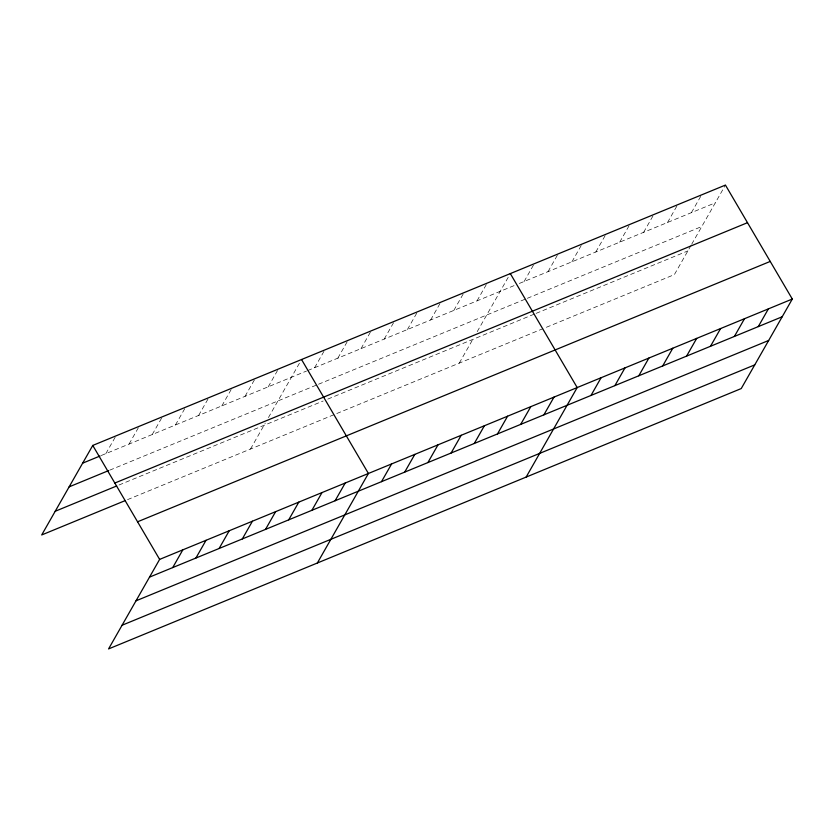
<?xml version="1.0" encoding="UTF-8"?>
<svg xmlns="http://www.w3.org/2000/svg" width="834" height="834" viewBox="0 0 834 834"><rect width="100%" height="100%" fill="white"/><g stroke="black" fill="none" stroke-linecap="round" stroke-linejoin="round"><path stroke-width="0.63" stroke-dasharray="4.17 3.13" d="M105.845 453.623L115.332 436.995M129.051 444.074L138.527 427.446M152.247 434.524L162.359 416.791M175.442 424.975L185.555 407.253M198.638 415.436L208.75 397.703M221.844 405.887L231.32 389.259M245.04 396.338L255.152 378.605M268.235 386.799L277.712 370.171M250.481 449.046L265.264 423.13M268.423 417.584L300.918 360.622M314.627 367.7L324.749 349.967M337.833 358.151L347.945 340.418M361.028 348.612L371.14 330.879M384.224 339.063L393.711 322.435M407.419 329.513L416.906 312.886M430.625 319.964L440.738 302.231M453.821 310.425L463.933 292.692M477.017 300.876L487.129 283.143M459.263 363.124L472.774 339.428M477.204 331.661L510.325 273.594M524.117 281.496L533.593 264.868M548.011 271.655L558.134 253.922M571.916 261.824L581.402 245.196M595.82 251.983L605.932 234.25M619.714 242.152L629.201 225.524M643.619 232.311L653.105 215.693M667.523 222.48L677.635 204.747M691.417 212.639L700.904 196.021M691.052 245.363L674.372 274.605L544.112 328.21M691.678 244.247L725.434 185.075M101.206 455.531L306.516 371.047M307.673 370.567L514.557 285.426M519.332 283.456L715.322 202.808M109.734 470.157L317.358 384.714M318.515 384.234L526.139 298.791M527.328 298.301L701.811 226.494M119.012 485.013L323.154 401.008M327.793 399.1L534.917 313.855M536.116 313.365L687.883 250.909M127.529 499.639L542.913 328.7"/><path stroke-width="1.25" d="M792.3 299.041L159.628 559.395L108.566 648.925L741.238 388.561L792.3 299.041L725.434 185.075L92.762 445.439L41.7 534.959L125.215 500.598M172.711 567.589L182.823 549.856M195.907 558.04L206.029 540.307M219.113 548.491L229.225 530.758M242.308 538.941L252.421 521.208M265.504 529.402L275.616 511.669M288.7 519.853L298.812 502.12M311.895 510.304L322.018 492.571M335.101 500.754L345.213 483.032M317.347 563.013L368.409 473.483L301.543 359.517M381.492 481.666L391.605 463.933M404.688 472.117L414.811 454.384M427.894 462.568L438.006 444.845M451.09 453.029L461.202 435.296M474.285 443.479L484.398 425.747M497.481 433.93L507.593 416.197M520.677 424.391L530.799 406.658M543.883 414.842L553.995 397.109M526.129 477.09L577.191 387.56L510.325 273.594M590.983 395.462L601.095 377.729M614.877 385.621L624.989 367.888M638.781 375.79L648.894 358.057M662.686 365.949L672.798 348.216M686.58 356.118L696.692 338.385M710.485 346.277L720.597 328.544M734.389 336.446L744.501 318.713M758.283 326.605L768.395 308.872M82.649 463.162L100.049 456.01M69.139 486.858L108.576 470.626M114.831 483.042L747.504 222.678M55.211 511.273L116.687 485.972M137.568 521.792L770.23 261.428M149.515 577.128L782.188 316.774M136.005 600.824L768.677 340.46M122.077 625.239L754.749 364.875M92.762 445.439L159.628 559.395"/></g></svg>
